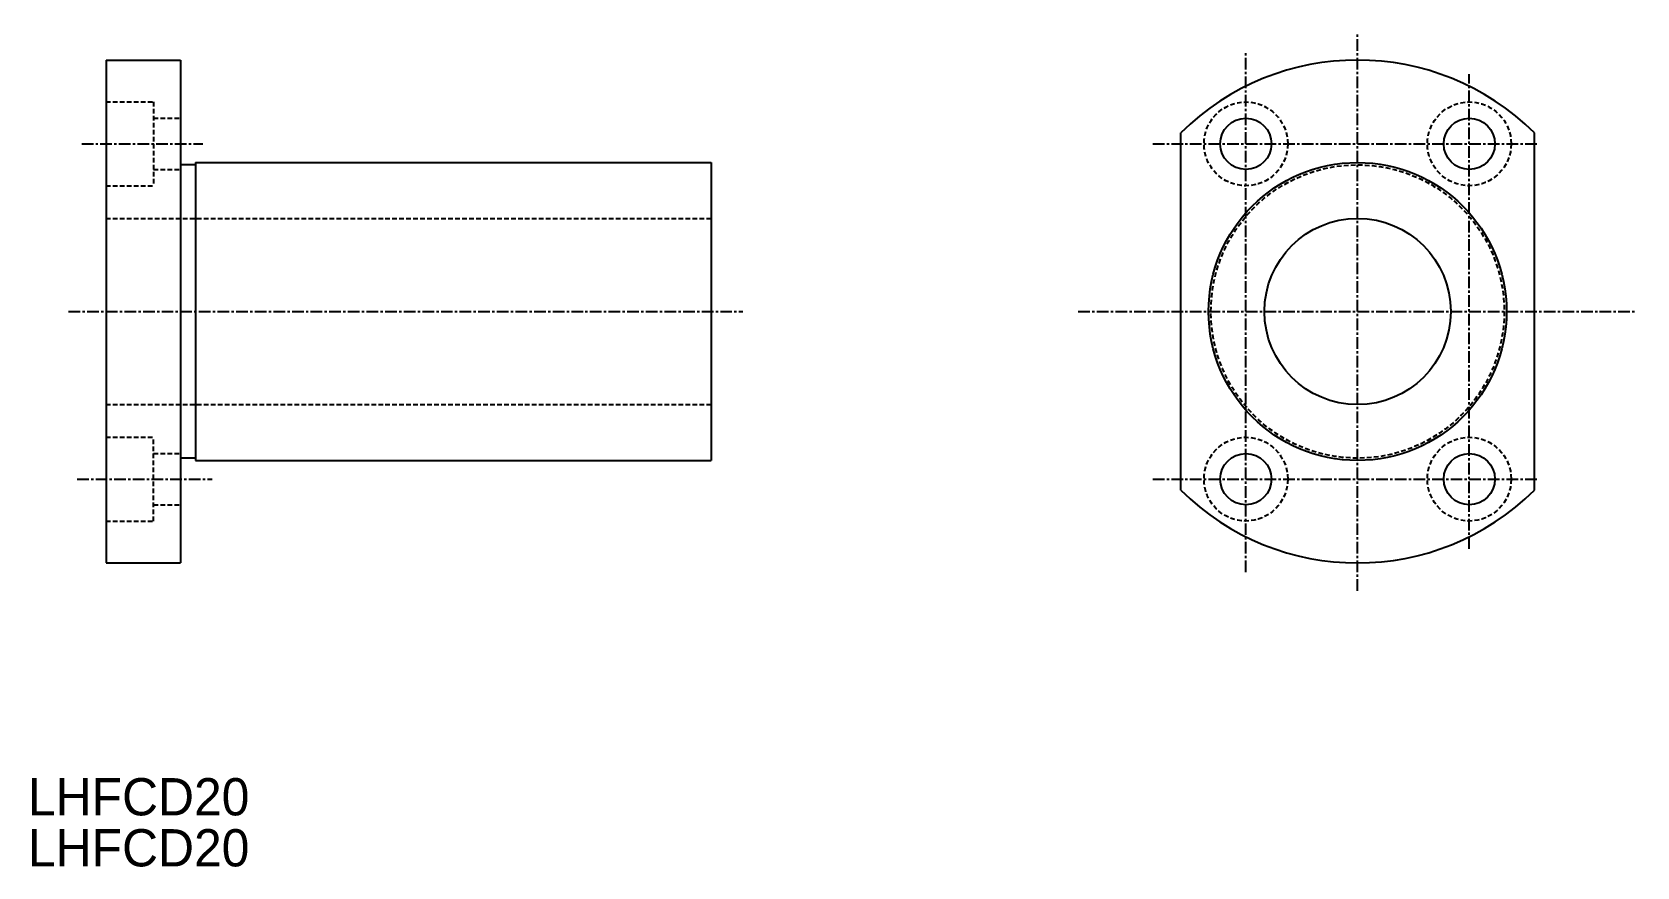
# Model space of a CAD drawing. Extents: x 227 to 400, y 125 to 214.
import ezdxf

# ---------------------------------------------------------------- set-up
doc = ezdxf.new("R2010")
doc.units = 0
doc.linetypes.add('CENTER', pattern=[2, 1.25, -0.25, 0.25, -0.25])
doc.linetypes.add('DASHED', pattern=[0.75, 0.5, -0.25])
doc.layers.get('0').update_dxf_attribs({"linetype": 'CONTINUOUS'})
doc.layers.add('CENTER', color=1, linetype='CENTER')

msp = doc.modelspace()

# ---------------------------------------------------------------- linework, layer by layer
at = {"color": 7, "linetype": 'CONTINUOUS'}
for p, q in [((235.3, 211.24), (235.3, 157.24)), ((235.3, 211.24), (243.3, 211.24)), ((243.3, 211.24), (243.3, 157.24)), ((350.72, 165.06), (350.72, 203.43)), ((388.72, 165.06), (388.72, 203.43)), ((244.9, 199.99), (243.3, 199.99)), ((244.9, 200.24), (244.9, 168.24)), ((244.9, 200.24), (300.3, 200.24)), ((300.3, 200.24), (300.3, 168.24)), ((244.9, 168.49), (243.3, 168.49)), ((244.9, 168.24), (300.3, 168.24)), ((235.3, 157.24), (243.3, 157.24))]:
    msp.add_line(p, q, dxfattribs=at)
at = {"color": 3, "linetype": 'DASHED'}
for p, q in [((235.3, 206.74), (240.4, 206.74)), ((240.4, 206.74), (240.4, 197.74)), ((240.4, 204.99), (243.3, 204.99)), ((240.4, 199.49), (243.3, 199.49)), ((235.3, 197.74), (240.4, 197.74)), ((235.3, 194.24), (300.3, 194.24)), ((235.3, 174.24), (300.3, 174.24)), ((235.3, 170.74), (240.4, 170.74)), ((240.4, 161.74), (240.4, 170.74)), ((240.4, 168.99), (243.3, 168.99)), ((240.4, 163.49), (243.3, 163.49)), ((235.3, 161.74), (240.4, 161.74))]:
    msp.add_line(p, q, dxfattribs=at)
for centre, radius in [((357.72, 202.24), 4.5), ((381.72, 202.24), 4.5), ((369.72, 184.24), 15.75), ((357.72, 166.24), 4.5), ((381.72, 166.24), 4.5)]:
    msp.add_circle(centre, radius, dxfattribs=at)
at = {"color": 7, "linetype": 'CONTINUOUS'}
for centre, radius in [((357.72, 202.24), 2.75), ((381.72, 202.24), 2.75), ((369.72, 184.24), 16), ((369.72, 184.24), 10), ((357.72, 166.24), 2.75), ((381.72, 166.24), 2.75)]:
    msp.add_circle(centre, radius, dxfattribs=at)
for start, end in [(45.2751, 134.7249), (225.2751, 314.7249)]:
    msp.add_arc((369.72, 184.24), 27, start, end, dxfattribs=at)
at = {"layer": 'CENTER', "color": 1, "linetype": 'CENTER'}
for p, q in [((369.72, 154.24), (369.72, 214.24)), ((357.72, 156.24), (357.72, 212.24)), ((381.72, 158.74), (381.72, 209.74)), ((232.69, 202.24), (245.69, 202.24)), ((347.72, 202.24), (389.22, 202.24)), ((231.28, 184.24), (303.69, 184.24)), ((339.72, 184.24), (399.72, 184.24)), ((232.19, 166.24), (246.69, 166.24)), ((347.72, 166.24), (389.22, 166.24))]:
    msp.add_line(p, q, dxfattribs=at)

# ---------------------------------------------------------------- texts
at = {"color": 7, "linetype": 'CONTINUOUS'}
for p in [(226.92, 130.13), (226.92, 124.65)]:
    msp.add_text('LHFCD20', height=4, dxfattribs=at).set_placement(p)

doc.saveas('drawing.dxf')
